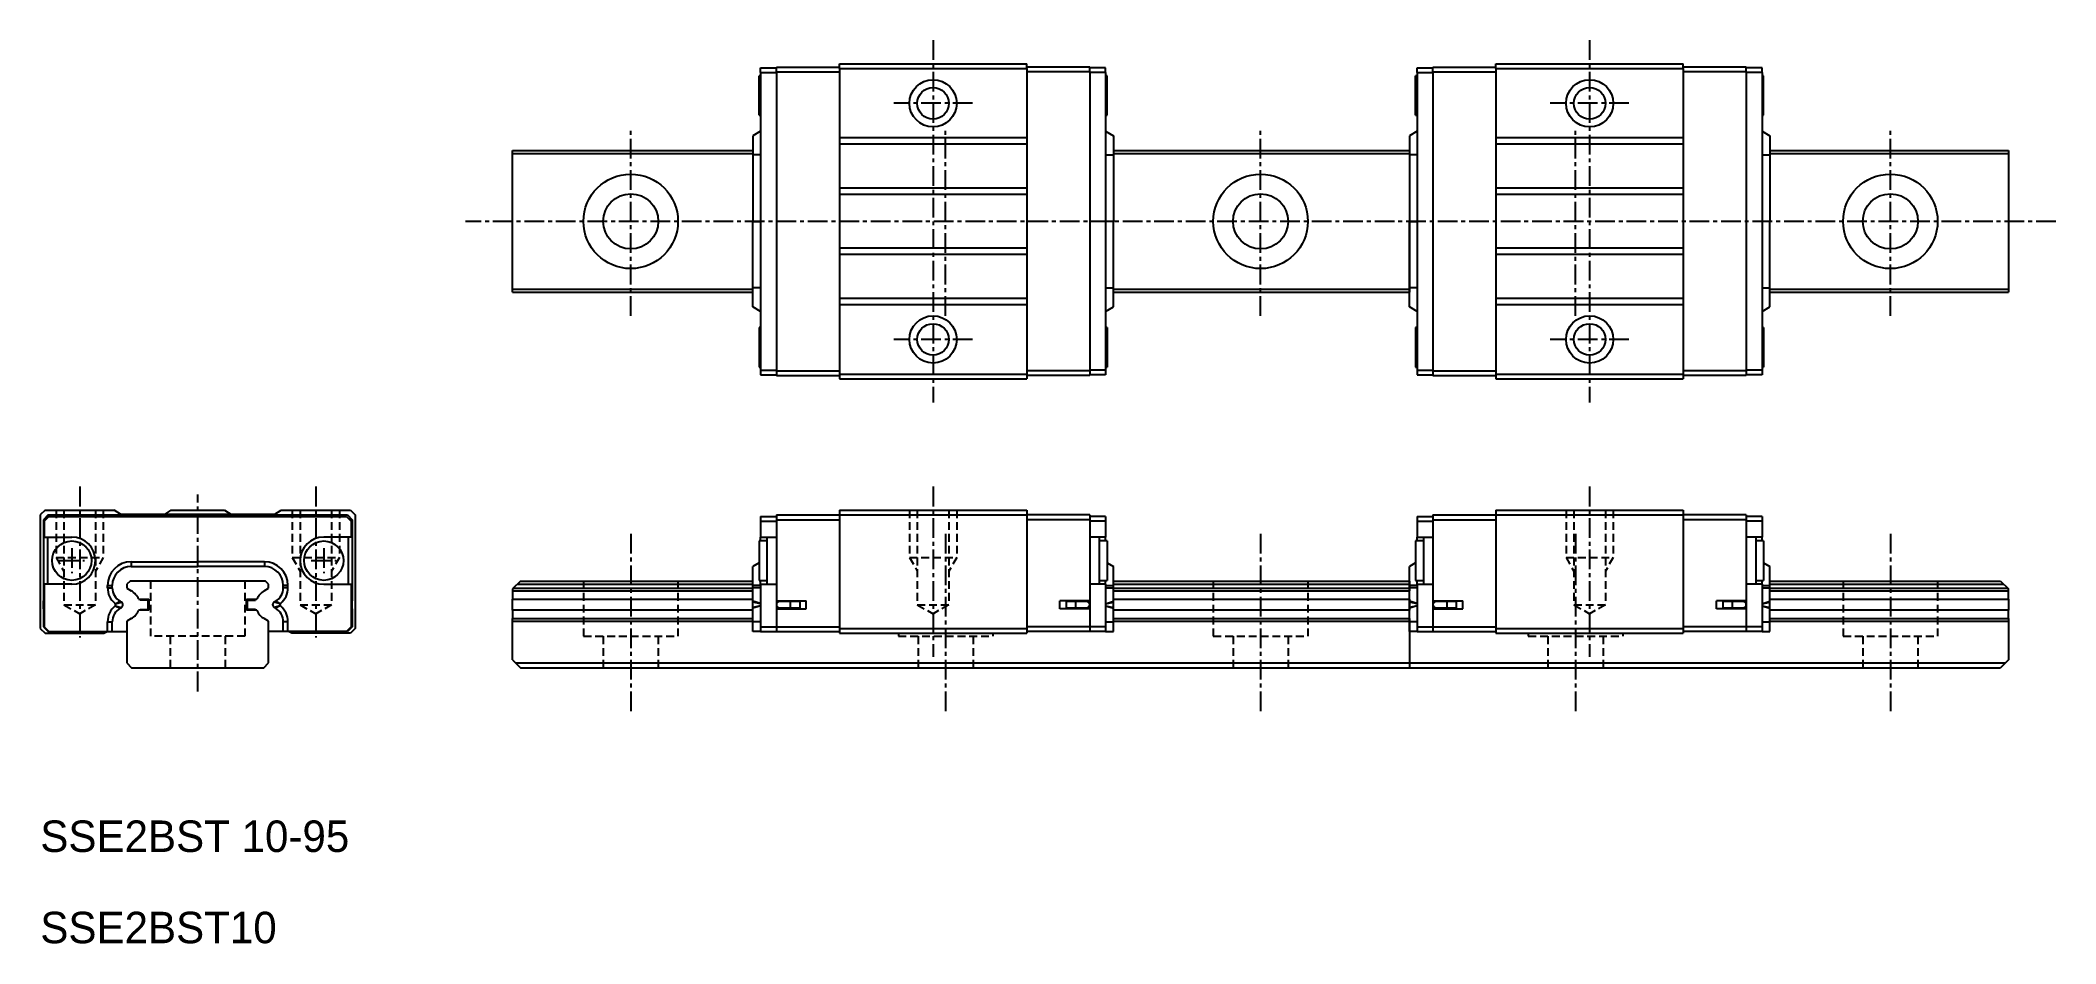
# Model space of a CAD drawing. Extents: x 10 to 138, y 10 to 67.
import ezdxf

# ---------------------------------------------------------------- set-up
doc = ezdxf.new("R2010")
doc.units = 0
doc.linetypes.add('CENTER', pattern=[2, 1.25, -0.25, 0.25, -0.25])
doc.linetypes.add('DASHED', pattern=[0.75, 0.5, -0.25])
doc.layers.get('0').update_dxf_attribs({"linetype": 'CONTINUOUS'})
doc.layers.add('CENTER', color=1, linetype='CENTER')

msp = doc.modelspace()

# ---------------------------------------------------------------- linework, layer by layer
at = {"color": 7, "linetype": 'CONTINUOUS'}
for p, q in [((55.75, 65.3), (55.75, 65.6)), ((55.75, 65.6), (56.75, 65.6)), ((55.75, 65.3), (55.75, 46.4)), ((55.75, 65.3), (56.75, 65.3)), ((56.75, 65.65), (60.75, 65.65)), ((56.75, 65.35), (56.75, 65.65)), ((56.75, 65.35), (56.75, 46.35)), ((56.75, 65.35), (60.75, 65.35)), ((60.75, 65.85), (72.65, 65.85)), ((60.75, 65.55), (60.75, 65.85)), ((60.75, 65.55), (60.75, 46.15)), ((60.75, 65.55), (72.65, 65.55)), ((72.65, 65.55), (72.65, 65.85)), ((76.65, 65.65), (72.65, 65.65)), ((72.65, 65.55), (72.65, 46.15)), ((76.65, 65.35), (72.65, 65.35)), ((76.65, 65.35), (76.65, 65.65)), ((77.65, 65.6), (76.65, 65.6)), ((76.65, 65.35), (76.65, 46.35)), ((77.65, 65.3), (76.65, 65.3)), ((77.65, 65.3), (77.65, 65.6)), ((77.65, 65.3), (77.65, 46.4)), ((97.45, 65.3), (97.45, 65.6)), ((97.45, 65.6), (98.45, 65.6)), ((97.45, 65.3), (97.45, 46.4)), ((97.45, 65.3), (98.45, 65.3)), ((98.45, 65.65), (102.45, 65.65)), ((98.45, 65.35), (98.45, 65.65)), ((98.45, 65.35), (98.45, 46.35)), ((98.45, 65.35), (102.45, 65.35)), ((102.45, 65.85), (114.35, 65.85)), ((102.45, 65.55), (102.45, 65.85)), ((102.45, 65.55), (102.45, 46.15)), ((102.45, 65.55), (114.35, 65.55)), ((114.35, 65.55), (114.35, 65.85)), ((118.35, 65.65), (114.35, 65.65)), ((114.35, 65.55), (114.35, 46.15)), ((118.35, 65.35), (114.35, 65.35)), ((118.35, 65.35), (118.35, 65.65)), ((119.35, 65.6), (118.35, 65.6)), ((118.35, 65.35), (118.35, 46.35)), ((119.35, 65.3), (118.35, 65.3)), ((119.35, 65.3), (119.35, 65.6)), ((119.35, 65.3), (119.35, 46.4)), ((55.75, 65.1), (55.65, 65.1)), ((55.65, 62.6), (55.65, 65.1)), ((77.75, 65.1), (77.65, 65.1)), ((77.75, 62.6), (77.75, 65.1)), ((97.35, 62.6), (97.35, 65.1)), ((97.45, 65.1), (97.35, 65.1)), ((119.45, 65.1), (119.35, 65.1)), ((119.45, 62.6), (119.45, 65.1)), ((55.75, 61.58), (55.25, 61.28)), ((55.65, 62.6), (55.75, 62.6)), ((77.65, 62.6), (77.75, 62.6)), ((77.65, 61.58), (78.15, 61.28)), ((97.45, 61.58), (96.95, 61.28)), ((97.35, 62.6), (97.45, 62.6)), ((119.35, 62.6), (119.45, 62.6)), ((119.35, 61.58), (119.85, 61.28)), ((40, 60.35), (55.25, 60.35)), ((40, 60.15), (40, 60.35)), ((55.25, 61.28), (55.25, 60.08)), ((72.65, 61.15), (60.75, 61.15)), ((72.65, 60.75), (60.75, 60.75)), ((78.15, 61.28), (78.15, 60.08)), ((78.15, 60.35), (96.95, 60.35)), ((96.95, 61.28), (96.95, 60.08)), ((96.95, 60.35), (96.95, 60.15)), ((114.35, 61.15), (102.45, 61.15)), ((114.35, 60.75), (102.45, 60.75)), ((119.85, 61.28), (119.85, 60.08)), ((119.85, 60.35), (135, 60.35)), ((135, 60.35), (135, 60.15)), ((40, 51.55), (40, 60.15)), ((40, 60.15), (55.25, 60.15)), ((55.75, 60.08), (55.25, 60.08)), ((55.25, 60.08), (55.25, 55.85)), ((77.65, 60.08), (78.15, 60.08)), ((78.15, 60.15), (96.95, 60.15)), ((78.15, 60.08), (78.15, 55.85)), ((96.95, 60.15), (96.95, 51.55)), ((96.95, 60.08), (96.95, 55.85)), ((97.45, 60.08), (96.95, 60.08)), ((119.35, 60.08), (119.85, 60.08)), ((119.85, 60.15), (135, 60.15)), ((119.85, 60.08), (119.85, 55.85)), ((135, 60.15), (135, 51.55)), ((72.65, 57.95), (60.75, 57.95)), ((114.35, 57.95), (102.45, 57.95)), ((72.65, 57.55), (60.75, 57.55)), ((114.35, 57.55), (102.45, 57.55)), ((55.25, 55.85), (55.75, 55.85)), ((55.25, 51.62), (55.25, 55.85)), ((78.15, 55.85), (77.65, 55.85)), ((78.15, 51.62), (78.15, 55.85)), ((96.95, 51.62), (96.95, 55.85)), ((96.95, 55.85), (97.45, 55.85)), ((119.85, 55.85), (119.35, 55.85)), ((119.85, 51.62), (119.85, 55.85)), ((72.65, 54.15), (60.75, 54.15)), ((114.35, 54.15), (102.45, 54.15)), ((72.65, 53.75), (60.75, 53.75)), ((114.35, 53.75), (102.45, 53.75)), ((40, 51.55), (55.25, 51.55)), ((40, 51.35), (40, 51.55)), ((40, 51.35), (55.25, 51.35)), ((55.75, 51.62), (55.25, 51.62)), ((55.25, 50.42), (55.25, 51.62)), ((77.65, 51.62), (78.15, 51.62)), ((78.15, 50.42), (78.15, 51.62)), ((78.15, 51.55), (96.95, 51.55)), ((78.15, 51.35), (96.95, 51.35)), ((96.95, 50.42), (96.95, 51.62)), ((97.45, 51.62), (96.95, 51.62)), ((96.95, 51.55), (96.95, 51.35)), ((119.35, 51.62), (119.85, 51.62)), ((119.85, 50.42), (119.85, 51.62)), ((119.85, 51.55), (135, 51.55)), ((119.85, 51.35), (135, 51.35)), ((135, 51.55), (135, 51.35)), ((55.75, 50.12), (55.25, 50.42)), ((72.65, 50.95), (60.75, 50.95)), ((72.65, 50.55), (60.75, 50.55)), ((77.65, 50.12), (78.15, 50.42)), ((97.45, 50.12), (96.95, 50.42)), ((114.35, 50.95), (102.45, 50.95)), ((114.35, 50.55), (102.45, 50.55)), ((119.35, 50.12), (119.85, 50.42)), ((55.75, 49.1), (55.65, 49.1)), ((55.65, 49.1), (55.65, 46.6)), ((77.75, 49.1), (77.65, 49.1)), ((77.75, 49.1), (77.75, 46.6)), ((97.35, 49.1), (97.35, 46.6)), ((97.45, 49.1), (97.35, 49.1)), ((119.45, 49.1), (119.35, 49.1)), ((119.45, 49.1), (119.45, 46.6)), ((55.65, 46.6), (55.75, 46.6)), ((55.75, 46.4), (55.75, 46.1)), ((55.75, 46.4), (56.75, 46.4)), ((55.75, 46.1), (56.75, 46.1)), ((56.75, 46.35), (60.75, 46.35)), ((56.75, 46.35), (56.75, 46.05)), ((60.75, 46.15), (72.65, 46.15)), ((60.75, 46.15), (60.75, 45.85)), ((76.65, 46.35), (72.65, 46.35)), ((72.65, 46.15), (72.65, 45.85)), ((77.65, 46.4), (76.65, 46.4)), ((76.65, 46.35), (76.65, 46.05)), ((77.65, 46.1), (76.65, 46.1)), ((77.65, 46.6), (77.75, 46.6)), ((77.65, 46.4), (77.65, 46.1)), ((97.35, 46.6), (97.45, 46.6)), ((97.45, 46.4), (97.45, 46.1)), ((97.45, 46.4), (98.45, 46.4)), ((97.45, 46.1), (98.45, 46.1)), ((98.45, 46.35), (102.45, 46.35)), ((98.45, 46.35), (98.45, 46.05)), ((102.45, 46.15), (114.35, 46.15)), ((102.45, 46.15), (102.45, 45.85)), ((118.35, 46.35), (114.35, 46.35)), ((114.35, 46.15), (114.35, 45.85)), ((119.35, 46.4), (118.35, 46.4)), ((118.35, 46.35), (118.35, 46.05)), ((119.35, 46.1), (118.35, 46.1)), ((119.35, 46.6), (119.45, 46.6)), ((119.35, 46.4), (119.35, 46.1)), ((56.75, 46.05), (60.75, 46.05)), ((60.75, 45.85), (72.65, 45.85)), ((76.65, 46.05), (72.65, 46.05)), ((98.45, 46.05), (102.45, 46.05)), ((102.45, 45.85), (114.35, 45.85)), ((118.35, 46.05), (114.35, 46.05)), ((10.3, 37.5), (10, 37.2)), ((10, 37.2), (10, 30)), ((10.5, 37.2), (10.2, 36.9)), ((10.3, 37.5), (14.7, 37.5)), ((10.5, 37.2), (29.5, 37.2)), ((15.1, 37.25), (14.7, 37.5)), ((15.1, 37.25), (24.9, 37.25)), ((18.3, 37.5), (17.9, 37.25)), ((18.3, 37.5), (21.7, 37.5)), ((21.7, 37.5), (22.1, 37.25)), ((24.9, 37.25), (25.3, 37.5)), ((25.3, 37.5), (29.7, 37.5)), ((29.5, 37.2), (29.8, 36.9)), ((29.7, 37.5), (30, 37.2)), ((30, 37.2), (30, 30)), ((56.75, 37.2), (60.75, 37.2)), ((56.75, 37.2), (56.75, 36.9)), ((60.75, 37.5), (72.65, 37.5)), ((60.75, 37.5), (60.75, 37.2)), ((60.75, 37.2), (72.65, 37.2)), ((60.75, 37.2), (60.75, 30)), ((72.65, 37.5), (72.65, 37.2)), ((72.65, 37.2), (72.65, 30)), ((76.65, 37.2), (72.65, 37.2)), ((76.65, 37.2), (76.65, 36.9)), ((98.45, 37.2), (102.45, 37.2)), ((98.45, 37.2), (98.45, 36.9)), ((102.45, 37.5), (114.35, 37.5)), ((102.45, 37.5), (102.45, 37.2)), ((102.45, 37.2), (114.35, 37.2)), ((102.45, 37.2), (102.45, 30)), ((114.35, 37.5), (114.35, 37.2)), ((114.35, 37.2), (114.35, 30)), ((118.35, 37.2), (114.35, 37.2)), ((118.35, 37.2), (118.35, 36.9)), ((10.2, 36.9), (10.2, 31.75)), ((10.55, 37.1), (10.25, 36.8)), ((10.25, 36.8), (10.25, 35.8)), ((10.55, 37.1), (29.45, 37.1)), ((29.45, 37.1), (29.75, 36.8)), ((29.75, 36.8), (29.75, 35.8)), ((29.8, 36.9), (29.8, 31.75)), ((55.75, 37.1), (56.75, 37.1)), ((55.75, 37.1), (55.75, 36.8)), ((55.75, 36.8), (56.75, 36.8)), ((55.75, 36.8), (55.75, 35.8)), ((56.75, 36.9), (56.75, 31.75)), ((56.75, 36.9), (60.75, 36.9)), ((76.65, 36.9), (72.65, 36.9)), ((77.65, 37.1), (76.65, 37.1)), ((76.65, 36.9), (76.65, 31.75)), ((77.65, 36.8), (76.65, 36.8)), ((77.65, 37.1), (77.65, 36.8)), ((77.65, 36.8), (77.65, 35.8)), ((97.45, 37.1), (98.45, 37.1)), ((97.45, 37.1), (97.45, 36.8)), ((97.45, 36.8), (98.45, 36.8)), ((97.45, 36.8), (97.45, 35.8)), ((98.45, 36.9), (102.45, 36.9)), ((98.45, 36.9), (98.45, 31.75)), ((118.35, 36.9), (114.35, 36.9)), ((119.35, 37.1), (118.35, 37.1)), ((118.35, 36.9), (118.35, 31.75)), ((119.35, 36.8), (118.35, 36.8)), ((119.35, 37.1), (119.35, 36.8)), ((119.35, 36.8), (119.35, 35.8)), ((10.25, 35.8), (12, 35.8)), ((10.45, 35.8), (10.45, 32.8)), ((29.75, 35.8), (28, 35.8)), ((29.55, 35.8), (29.55, 32.8)), ((56.15, 35.55), (55.65, 35.55)), ((55.65, 35.55), (55.65, 33.05)), ((55.75, 35.8), (56.75, 35.8)), ((55.75, 35.55), (55.75, 35.8)), ((56.15, 35.8), (56.15, 32.8)), ((77.65, 35.8), (76.65, 35.8)), ((77.25, 35.8), (77.25, 32.8)), ((77.75, 35.55), (77.25, 35.55)), ((77.65, 35.55), (77.65, 35.8)), ((77.75, 35.55), (77.75, 33.05)), ((97.35, 35.55), (97.35, 33.05)), ((97.85, 35.55), (97.35, 35.55)), ((97.45, 35.8), (98.45, 35.8)), ((97.45, 35.55), (97.45, 35.8)), ((97.85, 35.8), (97.85, 32.8)), ((119.35, 35.8), (118.35, 35.8)), ((118.95, 35.8), (118.95, 32.8)), ((119.45, 35.55), (118.95, 35.55)), ((119.35, 35.55), (119.35, 35.8)), ((119.45, 35.55), (119.45, 33.05)), ((15.77, 34.23), (20, 34.23)), ((15.77, 34.23), (15.77, 33.93)), ((15.77, 33.93), (20, 33.93)), ((24.23, 34.23), (20, 34.23)), ((20, 33.93), (20, 34.23)), ((24.23, 33.93), (20, 33.93)), ((24.23, 34.23), (24.23, 33.93)), ((55.65, 34.17), (55.25, 33.93)), ((55.25, 32.73), (55.25, 33.93)), ((77.75, 34.17), (78.15, 33.93)), ((78.15, 32.73), (78.15, 33.93)), ((97.35, 34.17), (96.95, 33.93)), ((96.95, 32.73), (96.95, 33.93)), ((119.45, 34.17), (119.85, 33.93)), ((119.85, 32.73), (119.85, 33.93)), ((10.25, 32.8), (10.25, 30.1)), ((12, 32.8), (10.25, 32.8)), ((14.27, 32.583835), (14.27, 32.73)), ((14.27, 32.73), (14.57, 32.73)), ((14.27, 32.583835), (14.57, 32.583835)), ((14.57, 32.583835), (14.57, 32.73)), ((15.7, 33), (15.5, 32.8)), ((15.5, 32.8), (15.5, 32.54342)), ((15.5, 32.54342), (15.7785, 32.382628)), ((24.3, 33), (15.7, 33)), ((24.2215, 32.382628), (24.5, 32.54342)), ((24.5, 32.8), (24.3, 33)), ((24.5, 32.54342), (24.5, 32.8)), ((25.43, 32.583835), (25.43, 32.73)), ((25.73, 32.73), (25.43, 32.73)), ((25.73, 32.583835), (25.43, 32.583835)), ((25.73, 32.583835), (25.73, 32.73)), ((28, 32.8), (29.75, 32.8)), ((29.75, 32.8), (29.75, 30.1)), ((40.5, 33), (40, 32.5)), ((40, 32.5), (40, 31.85)), ((40, 32.382628), (55.25, 32.382628)), ((40.04342, 32.54342), (55.25, 32.54342)), ((40.3, 32.8), (55.25, 32.8)), ((40.5, 33), (55.25, 33)), ((55.75, 32.73), (55.25, 32.73)), ((55.25, 32.583835), (55.25, 32.73)), ((55.75, 32.583835), (55.25, 32.583835)), ((55.25, 31.717809), (55.25, 32.583835)), ((55.65, 33.05), (56.15, 33.05)), ((55.75, 32.8), (55.75, 33.05)), ((55.75, 32.8), (55.75, 30.1)), ((55.75, 32.8), (56.75, 32.8)), ((77.65, 32.8), (76.65, 32.8)), ((77.25, 33.05), (77.75, 33.05)), ((77.65, 32.8), (77.65, 33.05)), ((77.65, 32.8), (77.65, 30.1)), ((77.65, 32.73), (78.15, 32.73)), ((77.65, 32.583835), (78.15, 32.583835)), ((78.15, 33), (96.95, 33)), ((78.15, 32.8), (96.95, 32.8)), ((78.15, 32.583835), (78.15, 32.73)), ((78.15, 31.717809), (78.15, 32.583835)), ((78.15, 32.54342), (96.95, 32.54342)), ((78.15, 32.382628), (96.95, 32.382628)), ((96.95, 33), (96.95, 32.8)), ((96.95, 32.8), (96.95, 32.54342)), ((96.95, 32.583835), (96.95, 32.73)), ((97.45, 32.73), (96.95, 32.73)), ((96.95, 31.717809), (96.95, 32.583835)), ((97.45, 32.583835), (96.95, 32.583835)), ((96.95, 32.54342), (96.95, 32.382628)), ((96.95, 31.85), (96.95, 32.382628)), ((97.35, 33.05), (97.85, 33.05)), ((97.45, 32.8), (97.45, 33.05)), ((97.45, 32.8), (97.45, 30.1)), ((97.45, 32.8), (98.45, 32.8)), ((119.35, 32.8), (118.35, 32.8)), ((118.95, 33.05), (119.45, 33.05)), ((119.35, 32.8), (119.35, 33.05)), ((119.35, 32.8), (119.35, 30.1)), ((119.35, 32.73), (119.85, 32.73)), ((119.35, 32.583835), (119.85, 32.583835)), ((119.85, 33), (134.5, 33)), ((119.85, 32.8), (134.7, 32.8)), ((119.85, 32.583835), (119.85, 32.73)), ((119.85, 31.717809), (119.85, 32.583835)), ((119.85, 32.54342), (134.95658, 32.54342)), ((119.85, 32.382628), (135, 32.382628)), ((134.5, 33), (135, 32.5)), ((135, 31.85), (135, 32.5)), ((10.25, 31.75), (10.2, 31.75)), ((10.2, 31.25), (10.2, 31.75)), ((10.2, 31.25), (10.2, 30.1)), ((10.25, 31.25), (10.2, 31.25)), ((14.757098, 31.568053), (15.07, 31.717809)), ((14.757098, 31.431947), (15.07, 31.282191)), ((14.761047, 31.563537), (15.147256, 31.673205)), ((14.761047, 31.436463), (15.147256, 31.326795)), ((15.147256, 31.673205), (15.07, 31.717809)), ((15.07, 31.282191), (15.147256, 31.326795)), ((16.245161, 31.85), (16.9, 31.85)), ((16.9, 31.15), (16.245161, 31.15)), ((16.85, 31.8), (16.338455, 31.8)), ((16.338455, 31.2), (16.85, 31.2)), ((16.85, 31.2), (16.85, 31.8)), ((16.9, 31.85), (16.9, 31.15)), ((23.1, 31.15), (23.1, 31.85)), ((23.1, 31.85), (23.754839, 31.85)), ((23.754839, 31.15), (23.1, 31.15)), ((23.15, 31.2), (23.15, 31.8)), ((23.15, 31.8), (23.661545, 31.8)), ((23.661545, 31.2), (23.15, 31.2)), ((24.852744, 31.673205), (24.93, 31.717809)), ((25.238953, 31.563537), (24.852744, 31.673205)), ((25.238953, 31.436463), (24.852744, 31.326795)), ((24.93, 31.282191), (24.852744, 31.326795)), ((25.242902, 31.568053), (24.93, 31.717809)), ((25.242902, 31.431947), (24.93, 31.282191)), ((29.75, 31.75), (29.8, 31.75)), ((29.75, 31.25), (29.8, 31.25)), ((29.8, 31.25), (29.8, 31.75)), ((29.8, 31.25), (29.8, 30.1)), ((40, 31.85), (55.25, 31.85)), ((40, 31.15), (40, 31.85)), ((55.25, 31.15), (40, 31.15)), ((40, 31.15), (40, 30.617372)), ((55.75, 31.569066), (55.25, 31.717809)), ((55.25, 31.673205), (55.25, 31.717809)), ((55.75, 31.565011), (55.25, 31.673205)), ((55.25, 31.326795), (55.25, 31.673205)), ((55.75, 31.434989), (55.25, 31.326795)), ((55.753404, 31.431947), (55.25, 31.282191)), ((55.25, 31.282191), (55.25, 31.326795)), ((55.25, 30.416165), (55.25, 31.282191)), ((56.75, 31.75), (58.65, 31.75)), ((56.75, 31.75), (56.75, 31.25)), ((56.75, 31.25), (56.75, 30.1)), ((56.75, 31.25), (58.65, 31.25)), ((57.65, 31.7), (56.95, 31.7)), ((57.65, 31.7), (56.95, 31.7)), ((56.95, 31.3), (57.65, 31.3)), ((56.95, 31.3), (57.65, 31.3)), ((57.25, 31.7), (57.25, 31.75)), ((57.25, 31.25), (57.25, 31.3)), ((57.57899, 31.7), (57.57899, 31.75)), ((57.57899, 31.25), (57.57899, 31.3)), ((57.65, 31.3), (57.65, 31.7)), ((57.65, 31.3), (57.65, 31.7)), ((58.25, 31.7), (57.65, 31.7)), ((58.25, 31.7), (57.65, 31.7)), ((57.65, 31.3), (58.25, 31.3)), ((57.65, 31.3), (58.25, 31.3)), ((58.25, 31.3), (58.25, 31.7)), ((58.25, 31.3), (58.25, 31.7)), ((58.65, 31.25), (58.65, 31.75)), ((76.65, 31.75), (74.75, 31.75)), ((74.75, 31.25), (74.75, 31.75)), ((76.65, 31.25), (74.75, 31.25)), ((75.15, 31.7), (75.15, 31.3)), ((75.75, 31.7), (75.15, 31.7)), ((75.15, 31.3), (75.75, 31.3)), ((76.45, 31.7), (75.75, 31.7)), ((75.75, 31.7), (75.75, 31.3)), ((75.75, 31.3), (76.45, 31.3)), ((75.82101, 31.7), (75.82101, 31.75)), ((75.82101, 31.25), (75.82101, 31.3)), ((76.15, 31.7), (76.15, 31.75)), ((76.15, 31.25), (76.15, 31.3)), ((76.65, 31.75), (76.65, 31.25)), ((76.65, 31.25), (76.65, 30.1)), ((77.646596, 31.568053), (78.15, 31.717809)), ((77.646596, 31.431947), (78.15, 31.282191)), ((77.65, 31.565011), (78.15, 31.673205)), ((77.65, 31.434989), (78.15, 31.326795)), ((78.15, 31.85), (96.95, 31.85)), ((78.15, 31.673205), (78.15, 31.717809)), ((78.15, 31.326795), (78.15, 31.673205)), ((78.15, 31.282191), (78.15, 31.326795)), ((78.15, 30.416165), (78.15, 31.282191)), ((96.95, 31.15), (78.15, 31.15)), ((96.95, 31.85), (96.95, 31.15)), ((96.95, 31.673205), (96.95, 31.717809)), ((97.45, 31.569066), (96.95, 31.717809)), ((96.95, 31.326795), (96.95, 31.673205)), ((97.45, 31.565011), (96.95, 31.673205)), ((97.45, 31.434989), (96.95, 31.326795)), ((97.453404, 31.431947), (96.95, 31.282191)), ((96.95, 31.282191), (96.95, 31.326795)), ((96.95, 30.416165), (96.95, 31.282191)), ((96.95, 30.617372), (96.95, 31.15)), ((98.45, 31.75), (100.35, 31.75)), ((98.45, 31.75), (98.45, 31.25)), ((98.45, 31.25), (100.35, 31.25)), ((98.45, 31.25), (98.45, 30.1)), ((99.35, 31.7), (98.65, 31.7)), ((99.35, 31.7), (98.65, 31.7)), ((98.65, 31.3), (99.35, 31.3)), ((98.65, 31.3), (99.35, 31.3)), ((98.95, 31.7), (98.95, 31.75)), ((98.95, 31.25), (98.95, 31.3)), ((99.27899, 31.7), (99.27899, 31.75)), ((99.27899, 31.25), (99.27899, 31.3)), ((99.95, 31.7), (99.35, 31.7)), ((99.95, 31.7), (99.35, 31.7)), ((99.35, 31.3), (99.35, 31.7)), ((99.35, 31.3), (99.35, 31.7)), ((99.35, 31.3), (99.95, 31.3)), ((99.35, 31.3), (99.95, 31.3)), ((99.95, 31.3), (99.95, 31.7)), ((99.95, 31.3), (99.95, 31.7)), ((100.35, 31.25), (100.35, 31.75)), ((118.35, 31.75), (116.45, 31.75)), ((116.45, 31.25), (116.45, 31.75)), ((118.35, 31.25), (116.45, 31.25)), ((117.45, 31.7), (116.85, 31.7)), ((116.85, 31.7), (116.85, 31.3)), ((116.85, 31.3), (117.45, 31.3)), ((117.45, 31.7), (117.45, 31.3)), ((118.15, 31.7), (117.45, 31.7)), ((117.45, 31.3), (118.15, 31.3)), ((117.52101, 31.7), (117.52101, 31.75)), ((117.52101, 31.25), (117.52101, 31.3)), ((117.85, 31.7), (117.85, 31.75)), ((117.85, 31.25), (117.85, 31.3)), ((118.35, 31.75), (118.35, 31.25)), ((118.35, 31.25), (118.35, 30.1)), ((119.346596, 31.568053), (119.85, 31.717809)), ((119.346596, 31.431947), (119.85, 31.282191)), ((119.35, 31.565011), (119.85, 31.673205)), ((119.35, 31.434989), (119.85, 31.326795)), ((119.85, 31.85), (135, 31.85)), ((119.85, 31.673205), (119.85, 31.717809)), ((119.85, 31.326795), (119.85, 31.673205)), ((119.85, 31.282191), (119.85, 31.326795)), ((119.85, 30.416165), (119.85, 31.282191)), ((135, 31.15), (119.85, 31.15)), ((135, 31.85), (135, 31.15)), ((135, 30.617372), (135, 31.15)), ((10, 30), (10.3, 29.7)), ((10.2, 30.1), (10.5, 29.8)), ((10.25, 30.1), (10.55, 29.8)), ((10.3, 29.7), (14.027747, 29.7)), ((10.5, 29.8), (10.55, 29.8)), ((10.55, 29.8), (14.27, 29.8)), ((14.027747, 29.7), (14.242197, 29.8)), ((14.27, 30.416165), (14.57, 30.416165)), ((14.27, 29.8), (14.27, 30.416165)), ((14.27, 29.8), (14.57, 29.8)), ((14.57, 29.8), (14.57, 30.416165)), ((14.57, 29.8), (15.5, 29.8)), ((15.7785, 30.617372), (15.5, 30.45658)), ((15.5, 30.45658), (15.5, 27.8)), ((24.5, 30.45658), (24.2215, 30.617372)), ((24.5, 27.8), (24.5, 30.45658)), ((25.43, 29.8), (24.5, 29.8)), ((25.73, 30.416165), (25.43, 30.416165)), ((25.43, 29.8), (25.43, 30.416165)), ((25.73, 29.8), (25.43, 29.8)), ((25.73, 29.8), (25.73, 30.416165)), ((29.45, 29.8), (25.73, 29.8)), ((25.972253, 29.7), (25.757803, 29.8)), ((29.7, 29.7), (25.972253, 29.7)), ((29.75, 30.1), (29.45, 29.8)), ((29.5, 29.8), (29.45, 29.8)), ((29.8, 30.1), (29.5, 29.8)), ((30, 30), (29.7, 29.7)), ((40, 30.617372), (55.25, 30.617372)), ((40, 30.45658), (40, 30.617372)), ((40, 30.45658), (55.25, 30.45658)), ((40, 28), (40, 30.45658)), ((55.75, 30.416165), (55.25, 30.416165)), ((55.25, 29.8), (55.25, 30.416165)), ((55.75, 29.8), (55.25, 29.8)), ((55.75, 30.1), (56.75, 30.1)), ((55.75, 30.1), (55.75, 29.8)), ((55.75, 29.8), (56.75, 29.8)), ((56.75, 30.1), (60.75, 30.1)), ((56.75, 30.1), (56.75, 29.8)), ((56.75, 29.8), (60.75, 29.8)), ((60.75, 30), (72.65, 30)), ((60.75, 30), (60.75, 29.7)), ((60.75, 29.7), (72.65, 29.7)), ((76.65, 30.1), (72.65, 30.1)), ((72.65, 30), (72.65, 29.7)), ((76.65, 29.8), (72.65, 29.8)), ((77.65, 30.1), (76.65, 30.1)), ((76.65, 30.1), (76.65, 29.8)), ((77.65, 29.8), (76.65, 29.8)), ((77.65, 30.416165), (78.15, 30.416165)), ((77.65, 30.1), (77.65, 29.8)), ((77.65, 29.8), (78.15, 29.8)), ((78.15, 30.617372), (96.95, 30.617372)), ((78.15, 30.45658), (96.95, 30.45658)), ((78.15, 29.8), (78.15, 30.416165)), ((96.95, 30.617372), (96.95, 30.45658)), ((96.95, 30.45658), (96.95, 27.8)), ((96.95, 29.8), (96.95, 30.416165)), ((97.45, 30.416165), (96.95, 30.416165)), ((97.45, 29.8), (96.95, 29.8)), ((97.45, 30.1), (98.45, 30.1)), ((97.45, 30.1), (97.45, 29.8)), ((97.45, 29.8), (98.45, 29.8)), ((98.45, 30.1), (102.45, 30.1)), ((98.45, 30.1), (98.45, 29.8)), ((98.45, 29.8), (102.45, 29.8)), ((102.45, 30), (114.35, 30)), ((102.45, 30), (102.45, 29.7)), ((102.45, 29.7), (114.35, 29.7)), ((118.35, 30.1), (114.35, 30.1)), ((114.35, 30), (114.35, 29.7)), ((118.35, 29.8), (114.35, 29.8)), ((119.35, 30.1), (118.35, 30.1)), ((118.35, 30.1), (118.35, 29.8)), ((119.35, 29.8), (118.35, 29.8)), ((119.35, 30.416165), (119.85, 30.416165)), ((119.35, 30.1), (119.35, 29.8)), ((119.35, 29.8), (119.85, 29.8)), ((119.85, 30.617372), (135, 30.617372)), ((119.85, 30.45658), (135, 30.45658)), ((119.85, 29.8), (119.85, 30.416165)), ((135, 30.617372), (135, 30.45658)), ((135, 30.45658), (135, 28)), ((15.5, 27.8), (15.8, 27.5)), ((15.8, 27.5), (24.2, 27.5)), ((24.2, 27.5), (24.5, 27.8)), ((40, 28), (40.5, 27.5)), ((40.2, 27.8), (134.8, 27.8)), ((40.5, 27.5), (134.5, 27.5)), ((96.95, 27.8), (96.95, 27.5)), ((135, 28), (134.5, 27.5))]:
    msp.add_line(p, q, dxfattribs=at)
at = {"color": 3, "linetype": 'DASHED'}
for p, q in [((11, 37.5), (11, 34.5)), ((11.5, 37.5), (11.5, 31.5)), ((13.5, 37.5), (13.5, 31.5)), ((14, 37.5), (14, 34.5)), ((26, 37.5), (26, 34.5)), ((26.5, 37.5), (26.5, 31.5)), ((28.5, 37.5), (28.5, 31.5)), ((29, 37.5), (29, 34.5)), ((65.2, 37.5), (65.2, 34.5)), ((65.7, 37.5), (65.7, 31.5)), ((67.7, 37.5), (67.7, 31.5)), ((68.2, 37.5), (68.2, 34.5)), ((106.9, 37.5), (106.9, 34.5)), ((107.4, 37.5), (107.4, 31.5)), ((109.4, 37.5), (109.4, 31.5)), ((109.9, 37.5), (109.9, 34.5)), ((11, 34.5), (14, 34.5)), ((11, 34.5), (11.5, 33.633975)), ((14, 34.5), (13.5, 33.633975)), ((26, 34.5), (29, 34.5)), ((26, 34.5), (26.5, 33.633975)), ((29, 34.5), (28.5, 33.633975)), ((65.2, 34.5), (68.2, 34.5)), ((65.2, 34.5), (65.7, 33.633975)), ((68.2, 34.5), (67.7, 33.633975)), ((106.9, 34.5), (109.9, 34.5)), ((106.9, 34.5), (107.4, 33.633975)), ((109.9, 34.5), (109.4, 33.633975)), ((17, 33), (17, 29.5)), ((23, 33), (23, 29.5)), ((44.5, 33), (44.5, 29.5)), ((50.5, 33), (50.5, 29.5)), ((84.5, 33), (84.5, 29.5)), ((90.5, 33), (90.5, 29.5)), ((124.5, 33), (124.5, 29.5)), ((130.5, 33), (130.5, 29.5)), ((11.5, 31.5), (12.5, 30.92265)), ((11.5, 31.5), (13.5, 31.5)), ((13.5, 31.5), (12.5, 30.92265)), ((26.5, 31.5), (27.5, 30.92265)), ((26.5, 31.5), (28.5, 31.5)), ((28.5, 31.5), (27.5, 30.92265)), ((65.7, 31.5), (67.7, 31.5)), ((65.7, 31.5), (66.7, 30.92265)), ((67.7, 31.5), (66.7, 30.92265)), ((107.4, 31.5), (108.4, 30.92265)), ((107.4, 31.5), (109.4, 31.5)), ((109.4, 31.5), (108.4, 30.92265)), ((23, 29.5), (17, 29.5)), ((18.25, 29.5), (18.25, 27.5)), ((21.75, 29.5), (21.75, 27.5)), ((44.5, 29.5), (50.5, 29.5)), ((45.75, 29.5), (45.75, 27.5)), ((49.25, 29.5), (49.25, 27.5)), ((64.5, 29.7), (64.5, 29.5)), ((64.5, 29.5), (70.5, 29.5)), ((65.75, 29.5), (65.75, 27.5)), ((69.25, 29.5), (69.25, 27.5)), ((70.5, 29.7), (70.5, 29.5)), ((84.5, 29.5), (90.5, 29.5)), ((85.75, 29.5), (85.75, 27.5)), ((89.25, 29.5), (89.25, 27.5)), ((104.5, 29.7), (104.5, 29.5)), ((104.5, 29.5), (110.5, 29.5)), ((105.75, 29.5), (105.75, 27.5)), ((109.25, 29.5), (109.25, 27.5)), ((110.5, 29.7), (110.5, 29.5)), ((124.5, 29.5), (130.5, 29.5)), ((125.75, 29.5), (125.75, 27.5)), ((129.25, 29.5), (129.25, 27.5))]:
    msp.add_line(p, q, dxfattribs=at)
at = {"color": 3, "linetype": 'CONTINUOUS'}
for centre in [(66.7, 63.35), (108.4, 63.35), (66.7, 48.35), (108.4, 48.35)]:
    msp.add_circle(centre, 1.5, dxfattribs=at)
at = {"color": 7, "linetype": 'CONTINUOUS'}
for centre, radius in [((66.7, 63.35), 1), ((108.4, 63.35), 1), ((47.5, 55.85), 3), ((47.5, 55.85), 1.75), ((87.5, 55.85), 3), ((87.5, 55.85), 1.75), ((127.5, 55.85), 3), ((127.5, 55.85), 1.75), ((66.7, 48.35), 1), ((108.4, 48.35), 1), ((12, 34.3), 1.25), ((28, 34.3), 1.25)]:
    msp.add_circle(centre, radius, dxfattribs=at)
for centre, radius, start, end in [((12, 34.3), 1.5, 270, 90), ((28, 34.3), 1.5, 90, 270), ((15.770022, 32.729978), 1.500022, 90.000834, 179.999166), ((15.77, 32.73), 1.2, 90, 180), ((24.229978, 32.729978), 1.500022, 0.000834, 89.999166), ((24.23, 32.73), 1.2, 0, 90), ((15.57, 32.583835), 1.3, 180, 230.729617), ((15.57, 32.583835), 1, 180, 240), ((15.2285, 31.43), 1.1, 22.446351, 60), ((24.7715, 31.43), 1.1, 120, 157.553649), ((24.43, 32.583835), 1, 300, 0), ((24.43, 32.583835), 1.3, 309.270383, 0), ((15.57, 30.416165), 1.3, 129.270383, 180), ((15.57, 30.416165), 1, 120, 180), ((14.683827, 31.5), 0.1, 309.270383, 50.729617), ((15.047256, 31.5), 0.2, 300, 60), ((15.2285, 31.57), 1.1, 300, 337.553649), ((15.2285, 31.43), 1.17, 18.435646, 21.037221), ((15.2285, 31.57), 1.17, 338.962779, 341.564354), ((24.7715, 31.43), 1.17, 158.962779, 161.564354), ((24.7715, 31.57), 1.17, 198.435646, 201.037221), ((24.7715, 31.57), 1.1, 202.446351, 240), ((24.952744, 31.5), 0.2, 120, 240), ((24.43, 30.416165), 1, 0, 60), ((25.316173, 31.5), 0.1, 129.270383, 230.729617), ((24.43, 30.416165), 1.3, 0, 50.729617), ((56.95, 31.5), 0.2, 90, 180), ((56.95, 31.5), 0.2, 90, 180), ((56.95, 31.5), 0.2, 180, 270), ((56.95, 31.5), 0.2, 180, 270), ((76.45, 31.5), 0.2, 0, 90), ((76.45, 31.5), 0.2, 270, 0), ((98.65, 31.5), 0.2, 90, 180), ((98.65, 31.5), 0.2, 90, 180), ((98.65, 31.5), 0.2, 180, 270), ((98.65, 31.5), 0.2, 180, 270), ((118.15, 31.5), 0.2, 0, 90), ((118.15, 31.5), 0.2, 270, 0)]:
    msp.add_arc(centre, radius, start, end, dxfattribs=at)
at = {"layer": 'CENTER', "color": 1, "linetype": 'CENTER'}
for p, q in [((66.7, 67.35), (66.7, 44.35)), ((108.4, 67.35), (108.4, 44.35)), ((69.2, 63.35), (64.2, 63.35)), ((110.9, 63.35), (105.9, 63.35)), ((47.5, 49.85), (47.5, 61.85)), ((67.5, 49.85), (67.5, 61.85)), ((87.5, 49.85), (87.5, 61.85)), ((107.5, 49.85), (107.5, 61.85)), ((127.5, 49.85), (127.5, 61.85)), ((138, 55.85), (37, 55.85)), ((69.2, 48.35), (64.2, 48.35)), ((110.9, 48.35), (105.9, 48.35)), ((12.5, 39), (12.5, 29.42265)), ((20, 26), (20, 38.5)), ((27.5, 39), (27.5, 29.42265)), ((66.7, 39), (66.7, 28.2)), ((108.4, 39), (108.4, 28.2)), ((47.5, 36), (47.5, 24.5)), ((67.5, 36), (67.5, 24.5)), ((87.5, 36), (87.5, 24.5)), ((107.5, 36), (107.5, 24.5)), ((127.5, 36), (127.5, 24.5)), ((12, 35.1), (12, 33.5)), ((28, 35.1), (28, 33.5)), ((11.2, 34.3), (12.8, 34.3)), ((27.2, 34.3), (28.8, 34.3))]:
    msp.add_line(p, q, dxfattribs=at)

# ---------------------------------------------------------------- texts
at = {"color": 7, "linetype": 'CONTINUOUS'}
for s, p in [('SSE2BST 10-95', (10, 15.79762)), ('SSE2BST10', (10, 10))]:
    msp.add_text(s, height=2, dxfattribs=at).set_placement(p)

doc.saveas('drawing.dxf')
